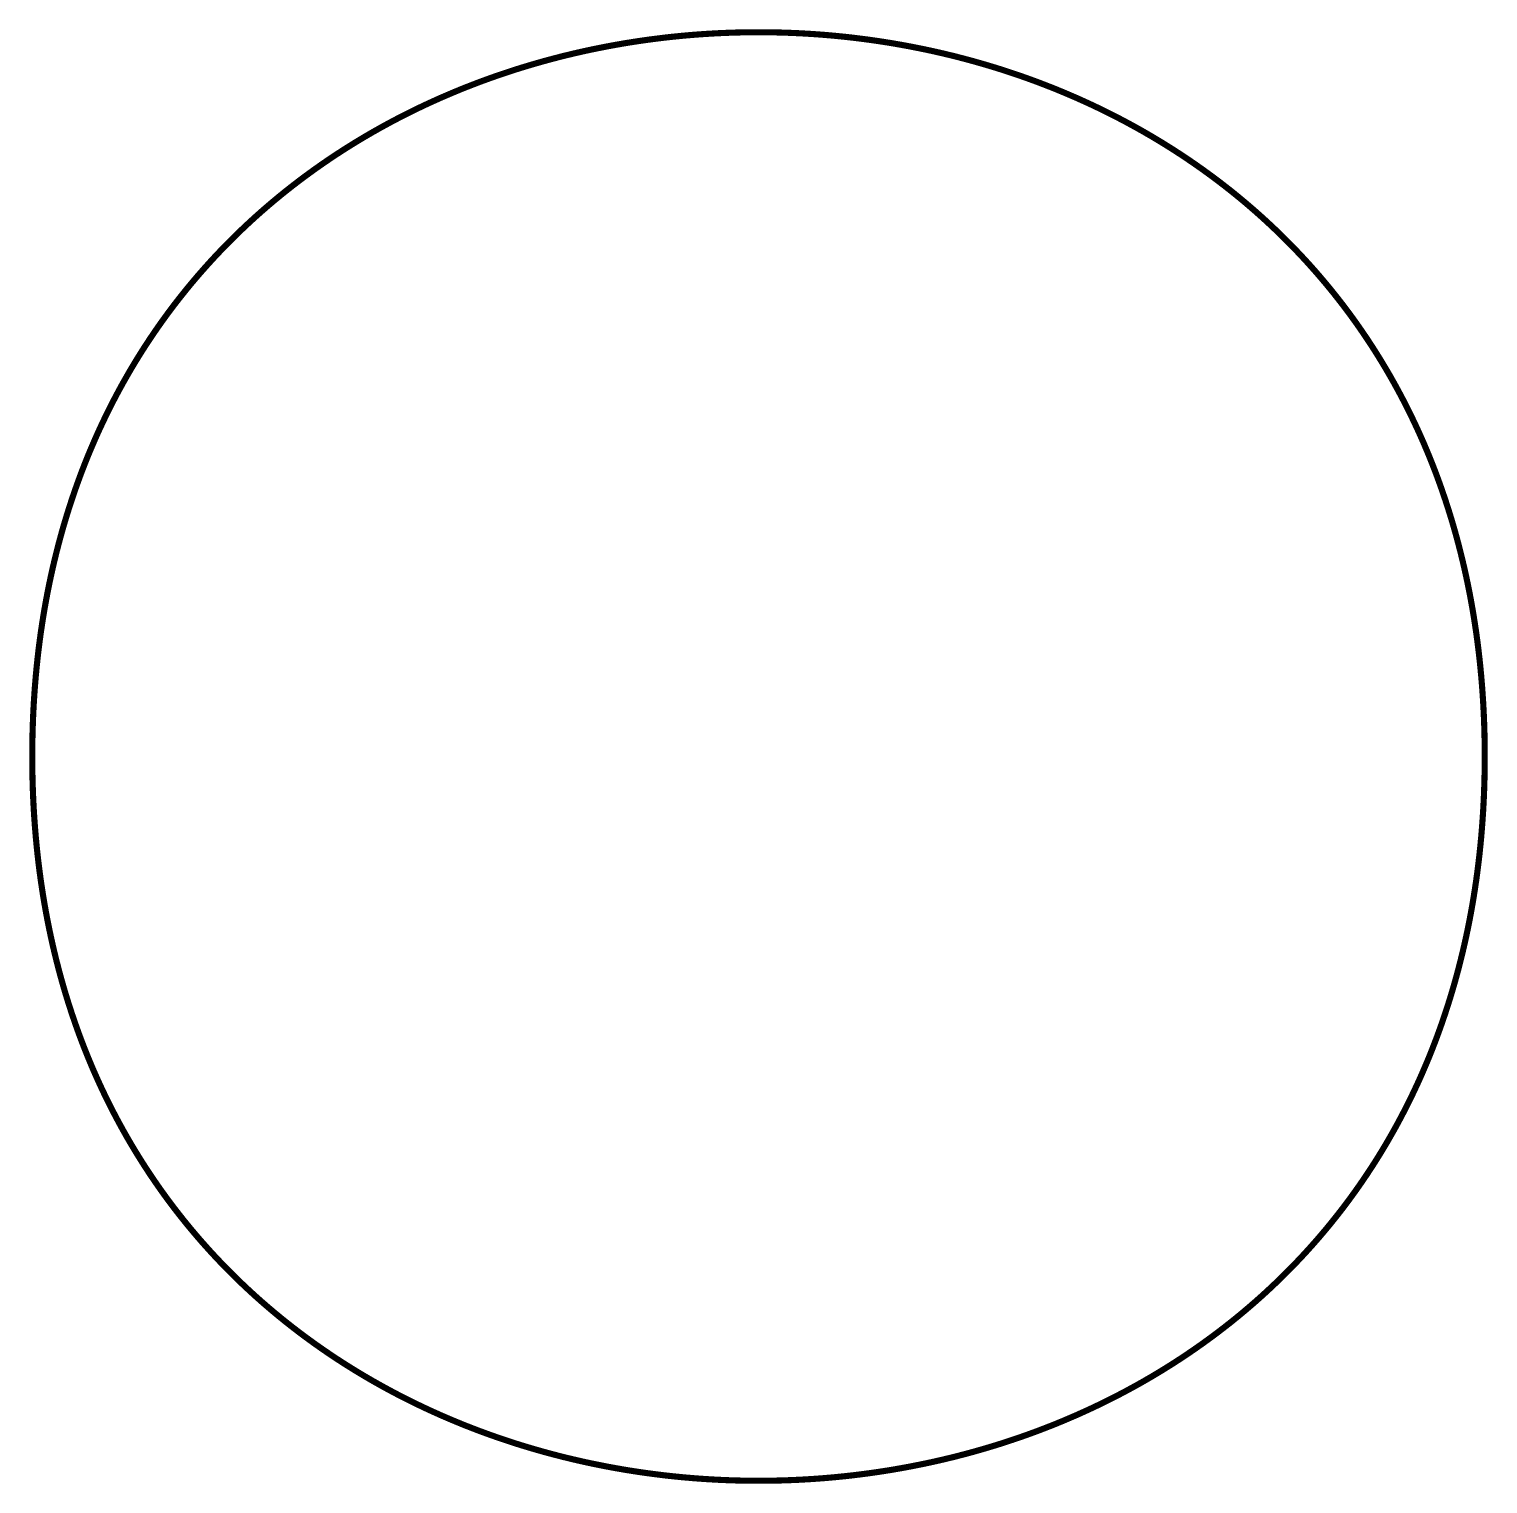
# Model space of a CAD drawing. Extents: x 0.05 to 2.42, y 0.05 to 2.42.
import ezdxf

# ---------------------------------------------------------------- set-up
doc = ezdxf.new("R2010")
doc.units = 0
doc.header["$LTSCALE"] = 0.166667
doc.layers.add('FOREGROUND', color=7, linetype='CONTINUOUS')

msp = doc.modelspace()

# ---------------------------------------------------------------- linework, layer by layer
at = {"layer": 'FOREGROUND', "linetype": 'CONTINUOUS', "const_width": 0.01}
msp.add_lwpolyline([(2.42, 1.233333), (2.419917, 1.24829), (2.419691, 1.263152), (2.419325, 1.277918), (2.418817, 1.29259), (2.418171, 1.307166), (2.417386, 1.321646), (2.416463, 1.336032), (2.415404, 1.350322), (2.414209, 1.364517), (2.412879, 1.378616), (2.411415, 1.392621), (2.409817, 1.40653), (2.408088, 1.420343), (2.406227, 1.434062), (2.404237, 1.447685), (2.402116, 1.461213), (2.399867, 1.474646), (2.397491, 1.487984), (2.394987, 1.501226), (2.392358, 1.514373), (2.389604, 1.527425), (2.386726, 1.540381), (2.383725, 1.553242), (2.380602, 1.566008), (2.377357, 1.578679), (2.373992, 1.591254), (2.370508, 1.603735), (2.366905, 1.61612), (2.363184, 1.628409), (2.359347, 1.640604), (2.355394, 1.652703), (2.351326, 1.664707), (2.347144, 1.676615), (2.342849, 1.688429), (2.338442, 1.700147), (2.333923, 1.711769), (2.329294, 1.723297), (2.324555, 1.734729), (2.319708, 1.746066), (2.314754, 1.757308), (2.309692, 1.768455), (2.304525, 1.779506), (2.299253, 1.790462), (2.293877, 1.801322), (2.288398, 1.812088), (2.282816, 1.822758), (2.277133, 1.833333), (2.27135, 1.843813), (2.265468, 1.854197), (2.259487, 1.864486), (2.253408, 1.87468), (2.247232, 1.884779), (2.240961, 1.894782), (2.234594, 1.90469), (2.228134, 1.914503), (2.221581, 1.924221), (2.214935, 1.933843), (2.208198, 1.94337), (2.201371, 1.952802), (2.194454, 1.962138), (2.187448, 1.971379), (2.180355, 1.980525), (2.173176, 1.989576), (2.16591, 1.998532), (2.158559, 2.007392), (2.151125, 2.016157), (2.143607, 2.024826), (2.136007, 2.033401), (2.128326, 2.04188), (2.120564, 2.050264), (2.112723, 2.058552), (2.104803, 2.066746), (2.096806, 2.074844), (2.088731, 2.082847), (2.080581, 2.090754), (2.072356, 2.098566), (2.064057, 2.106284), (2.055685, 2.113905), (2.047241, 2.121432), (2.038725, 2.128863), (2.030139, 2.136199), (2.021484, 2.14344), (2.012759, 2.150585), (2.003968, 2.157635), (1.995109, 2.16459), (1.986184, 2.17145), (1.977195, 2.178214), (1.968142, 2.184883), (1.959025, 2.191457), (1.949846, 2.197936), (1.940606, 2.204319), (1.931305, 2.210607), (1.921945, 2.2168), (1.912527, 2.222898), (1.90305, 2.2289), (1.893517, 2.234807), (1.883928, 2.240619), (1.874284, 2.246335), (1.864586, 2.251956), (1.854835, 2.257482), (1.845032, 2.262913), (1.835177, 2.268248), (1.825272, 2.273489), (1.815317, 2.278633), (1.805314, 2.283683), (1.795263, 2.288637), (1.785165, 2.293497), (1.775021, 2.29826), (1.764833, 2.302929), (1.7546, 2.307502), (1.744324, 2.31198), (1.734006, 2.316363), (1.723647, 2.320651), (1.713247, 2.324843), (1.702808, 2.32894), (1.69233, 2.332941), (1.681814, 2.336848), (1.671262, 2.340659), (1.660673, 2.344375), (1.65005, 2.347996), (1.639393, 2.351521), (1.628702, 2.354951), (1.617979, 2.358286), (1.607225, 2.361526), (1.596441, 2.36467), (1.585627, 2.367719), (1.574784, 2.370673), (1.563914, 2.373531), (1.553016, 2.376294), (1.542093, 2.378962), (1.531145, 2.381535), (1.520173, 2.384013), (1.509178, 2.386395), (1.49816, 2.388682), (1.487121, 2.390873), (1.476062, 2.39297), (1.464983, 2.394971), (1.453885, 2.396877), (1.44277, 2.398687), (1.431638, 2.400403), (1.42049, 2.402023), (1.409327, 2.403548), (1.39815, 2.404977), (1.386959, 2.406311), (1.375757, 2.40755), (1.364543, 2.408694), (1.353319, 2.409743), (1.342085, 2.410696), (1.330842, 2.411554), (1.319592, 2.412316), (1.308335, 2.412984), (1.297072, 2.413556), (1.285804, 2.414033), (1.274532, 2.414414), (1.263257, 2.414701), (1.251979, 2.414892), (1.2407, 2.414987), (1.229421, 2.414988), (1.218142, 2.414893), (1.206865, 2.414703), (1.195589, 2.414418), (1.184317, 2.414037), (1.173049, 2.413562), (1.161786, 2.41299), (1.150529, 2.412324), (1.139279, 2.411562), (1.128036, 2.410706), (1.116802, 2.409753), (1.105578, 2.408706), (1.094364, 2.407563), (1.083161, 2.406325), (1.071971, 2.404992), (1.060794, 2.403564), (1.049631, 2.40204), (1.038482, 2.400421), (1.02735, 2.398707), (1.016235, 2.396897), (1.005137, 2.394992), (0.994058, 2.392992), (0.982998, 2.390897), (0.971959, 2.388706), (0.960941, 2.38642), (0.949946, 2.384039), (0.938973, 2.381563), (0.928025, 2.378991), (0.917101, 2.376324), (0.906204, 2.373562), (0.895333, 2.370704), (0.88449, 2.367751), (0.873676, 2.364703), (0.862891, 2.36156), (0.852136, 2.358321), (0.841413, 2.354987), (0.830722, 2.351558), (0.820065, 2.348034), (0.809441, 2.344414), (0.798852, 2.340699), (0.788299, 2.336889), (0.777783, 2.332984), (0.767305, 2.328983), (0.756865, 2.324887), (0.746465, 2.320696), (0.736105, 2.316409), (0.725787, 2.312027), (0.71551, 2.30755), (0.705277, 2.302978), (0.695088, 2.29831), (0.684944, 2.293547), (0.674846, 2.288689), (0.664794, 2.283736), (0.654791, 2.278687), (0.644835, 2.273543), (0.63493, 2.268304), (0.625074, 2.262969), (0.61527, 2.25754), (0.605519, 2.252015), (0.59582, 2.246394), (0.586176, 2.240679), (0.576586, 2.234868), (0.567052, 2.228962), (0.557575, 2.22296), (0.548156, 2.216864), (0.538795, 2.210672), (0.529494, 2.204384), (0.520253, 2.198002), (0.511074, 2.191524), (0.501956, 2.184951), (0.492902, 2.178283), (0.483912, 2.171519), (0.474987, 2.16466), (0.466128, 2.157706), (0.457335, 2.150657), (0.44861, 2.143512), (0.439954, 2.136272), (0.431367, 2.128937), (0.422851, 2.121507), (0.414405, 2.113981), (0.406033, 2.10636), (0.397733, 2.098644), (0.389507, 2.090832), (0.381356, 2.082926), (0.373281, 2.074923), (0.365283, 2.066826), (0.357362, 2.058633), (0.34952, 2.050346), (0.341758, 2.041962), (0.334076, 2.033484), (0.326475, 2.02491), (0.318956, 2.016241), (0.31152, 2.007477), (0.304169, 1.998618), (0.296902, 1.989663), (0.289722, 1.980613), (0.282628, 1.971467), (0.275621, 1.962227), (0.268703, 1.952891), (0.261875, 1.94346), (0.255137, 1.933933), (0.24849, 1.924312), (0.241936, 1.914595), (0.235475, 1.904783), (0.229107, 1.894875), (0.222835, 1.884872), (0.216658, 1.874774), (0.210578, 1.864581), (0.204596, 1.854292), (0.198713, 1.843908), (0.192928, 1.833429), (0.187244, 1.822855), (0.181662, 1.812185), (0.176182, 1.80142), (0.170804, 1.79056), (0.165531, 1.779605), (0.160363, 1.768554), (0.1553, 1.757408), (0.150344, 1.746166), (0.145496, 1.73483), (0.140757, 1.723398), (0.136126, 1.711871), (0.131607, 1.700249), (0.127198, 1.688531), (0.122902, 1.676718), (0.118718, 1.66481), (0.114649, 1.652806), (0.110695, 1.640707), (0.106856, 1.628513), (0.103134, 1.616224), (0.09953, 1.60384), (0.096045, 1.59136), (0.092678, 1.578785), (0.089432, 1.566114), (0.086308, 1.553349), (0.083305, 1.540488), (0.080426, 1.527531), (0.077671, 1.51448), (0.07504, 1.501333), (0.072536, 1.488091), (0.070158, 1.474754), (0.067907, 1.461321), (0.065786, 1.447793), (0.063793, 1.43417), (0.061931, 1.420452), (0.0602, 1.406638), (0.058602, 1.392729), (0.057136, 1.378725), (0.055805, 1.364626), (0.054608, 1.350431), (0.053547, 1.336141), (0.052623, 1.321755), (0.051837, 1.307275), (0.051189, 1.292699), (0.05068, 1.278028), (0.050312, 1.263261), (0.050085, 1.2484), (0.05, 1.233443), (0.05, 1.233443), (0.050082, 1.218486), (0.050306, 1.203624), (0.050671, 1.188858), (0.051177, 1.174186), (0.051822, 1.15961), (0.052606, 1.14513), (0.053527, 1.130744), (0.054585, 1.116454), (0.055779, 1.102259), (0.057108, 1.088159), (0.058571, 1.074155), (0.060167, 1.060246), (0.061895, 1.046432), (0.063754, 1.032713), (0.065744, 1.019089), (0.067863, 1.005561), (0.07011, 0.992128), (0.072486, 0.97879), (0.074988, 0.965548), (0.077616, 0.952401), (0.080368, 0.939349), (0.083245, 0.926392), (0.086245, 0.91353), (0.089367, 0.900764), (0.092611, 0.888093), (0.095974, 0.875517), (0.099458, 0.863037), (0.103059, 0.850652), (0.106779, 0.838362), (0.110615, 0.826167), (0.114567, 0.814067), (0.118634, 0.802063), (0.122815, 0.790154), (0.127109, 0.778341), (0.131515, 0.766622), (0.136033, 0.754999), (0.140661, 0.743471), (0.145398, 0.732038), (0.150244, 0.720701), (0.155197, 0.709458), (0.160258, 0.698311), (0.165424, 0.68726), (0.170695, 0.676303), (0.17607, 0.665442), (0.181549, 0.654676), (0.187129, 0.644005), (0.192811, 0.63343), (0.198593, 0.62295), (0.204475, 0.612565), (0.210455, 0.602275), (0.216533, 0.592081), (0.222707, 0.581981), (0.228978, 0.571978), (0.235343, 0.562069), (0.241803, 0.552255), (0.248355, 0.542537), (0.255, 0.532914), (0.261736, 0.523387), (0.268563, 0.513954), (0.275478, 0.504617), (0.282483, 0.495375), (0.289575, 0.486229), (0.296754, 0.477177), (0.304019, 0.468221), (0.311369, 0.45936), (0.318803, 0.450595), (0.32632, 0.441924), (0.333919, 0.433349), (0.341599, 0.424869), (0.34936, 0.416485), (0.357201, 0.408195), (0.36512, 0.400001), (0.373116, 0.391902), (0.38119, 0.383899), (0.389339, 0.375991), (0.397563, 0.368178), (0.405862, 0.36046), (0.414233, 0.352837), (0.422677, 0.34531), (0.431192, 0.337878), (0.439777, 0.330541), (0.448432, 0.3233), (0.457155, 0.316153), (0.465947, 0.309102), (0.474805, 0.302147), (0.483728, 0.295286), (0.492717, 0.288521), (0.50177, 0.281851), (0.510886, 0.275276), (0.520064, 0.268797), (0.529304, 0.262413), (0.538604, 0.256124), (0.547963, 0.24993), (0.557381, 0.243832), (0.566857, 0.237829), (0.57639, 0.231921), (0.585978, 0.226108), (0.595622, 0.220391), (0.605319, 0.214768), (0.61507, 0.209242), (0.624873, 0.20381), (0.634727, 0.198474), (0.644632, 0.193233), (0.654586, 0.188087), (0.664589, 0.183036), (0.674639, 0.178081), (0.684736, 0.173221), (0.69488, 0.168456), (0.705068, 0.163787), (0.7153, 0.159212), (0.725575, 0.154733), (0.735893, 0.15035), (0.746252, 0.146061), (0.756651, 0.141868), (0.76709, 0.13777), (0.777568, 0.133767), (0.788083, 0.12986), (0.798635, 0.126048), (0.809223, 0.122331), (0.819846, 0.118709), (0.830503, 0.115183), (0.841194, 0.111752), (0.851916, 0.108416), (0.86267, 0.105176), (0.873454, 0.10203), (0.884268, 0.09898), (0.89511, 0.096025), (0.905981, 0.093166), (0.916877, 0.090402), (0.9278, 0.087733), (0.938748, 0.085159), (0.94972, 0.08268), (0.960715, 0.080297), (0.971733, 0.078009), (0.982771, 0.075817), (0.993831, 0.073719), (1.004909, 0.071717), (1.016007, 0.06981), (1.027122, 0.067998), (1.038254, 0.066282), (1.049402, 0.064661), (1.060565, 0.063135), (1.071741, 0.061705), (1.082932, 0.060369), (1.094134, 0.059129), (1.105348, 0.057985), (1.116572, 0.056935), (1.127806, 0.055981), (1.139048, 0.055122), (1.150298, 0.054358), (1.161555, 0.05369), (1.172818, 0.053117), (1.184086, 0.052639), (1.195358, 0.052256), (1.206633, 0.051969), (1.217911, 0.051777), (1.22919, 0.05168), (1.240469, 0.051678), (1.251748, 0.051772), (1.263025, 0.051961), (1.274301, 0.052245), (1.285573, 0.052625), (1.296841, 0.053099), (1.308104, 0.053669), (1.319361, 0.054335), (1.330612, 0.055095), (1.341854, 0.055951), (1.353088, 0.056902), (1.364313, 0.057949), (1.375527, 0.05909), (1.38673, 0.060327), (1.39792, 0.061659), (1.409098, 0.063087), (1.420261, 0.06461), (1.431409, 0.066228), (1.442542, 0.067941), (1.453657, 0.069749), (1.464755, 0.071653), (1.475834, 0.073652), (1.486894, 0.075747), (1.497934, 0.077936), (1.508952, 0.080221), (1.519948, 0.082601), (1.53092, 0.085077), (1.541869, 0.087647), (1.552792, 0.090313), (1.56369, 0.093075), (1.574561, 0.095931), (1.585404, 0.098883), (1.596219, 0.10193), (1.607004, 0.105072), (1.617759, 0.10831), (1.628483, 0.111643), (1.639174, 0.115071), (1.649832, 0.118594), (1.660456, 0.122213), (1.671045, 0.125927), (1.681598, 0.129736), (1.692114, 0.133641), (1.702593, 0.13764), (1.713033, 0.141736), (1.723434, 0.145926), (1.733794, 0.150211), (1.744113, 0.154592), (1.75439, 0.159068), (1.764623, 0.16364), (1.774813, 0.168307), (1.784957, 0.173068), (1.795056, 0.177926), (1.805108, 0.182878), (1.815112, 0.187926), (1.825068, 0.193069), (1.834974, 0.198307), (1.84483, 0.203641), (1.854634, 0.20907), (1.864387, 0.214594), (1.874086, 0.220213), (1.883731, 0.225928), (1.893321, 0.231738), (1.902855, 0.237643), (1.912333, 0.243644), (1.921753, 0.24974), (1.931114, 0.255931), (1.940416, 0.262217), (1.949657, 0.268599), (1.958837, 0.275076), (1.967955, 0.281648), (1.97701, 0.288315), (1.986001, 0.295078), (1.994927, 0.301936), (2.003786, 0.308889), (2.01258, 0.315938), (2.021305, 0.323082), (2.029962, 0.330321), (2.03855, 0.337655), (2.047067, 0.345085), (2.055513, 0.35261), (2.063886, 0.36023), (2.072187, 0.367945), (2.080413, 0.375756), (2.088565, 0.383662), (2.096641, 0.391664), (2.10464, 0.39976), (2.112561, 0.407952), (2.120404, 0.416239), (2.128167, 0.424622), (2.13585, 0.433099), (2.143452, 0.441672), (2.150971, 0.450341), (2.158408, 0.459104), (2.16576, 0.467963), (2.173027, 0.476917), (2.180209, 0.485967), (2.187304, 0.495111), (2.194311, 0.504351), (2.20123, 0.513686), (2.208059, 0.523117), (2.214798, 0.532643), (2.221445, 0.542264), (2.228001, 0.55198), (2.234463, 0.561792), (2.240831, 0.571699), (2.247105, 0.581701), (2.253282, 0.591798), (2.259363, 0.601991), (2.265346, 0.612279), (2.271231, 0.622662), (2.277016, 0.633141), (2.282701, 0.643715), (2.288284, 0.654384), (2.293766, 0.665149), (2.299144, 0.676008), (2.304418, 0.686963), (2.309588, 0.698014), (2.314651, 0.709159), (2.319608, 0.7204), (2.324457, 0.731736), (2.329198, 0.743168), (2.333829, 0.754694), (2.33835, 0.766316), (2.34276, 0.778033), (2.347057, 0.789846), (2.351241, 0.801754), (2.355312, 0.813757), (2.359267, 0.825855), (2.363107, 0.838049), (2.36683, 0.850338), (2.370435, 0.862722), (2.373922, 0.875202), (2.37729, 0.887777), (2.380537, 0.900447), (2.383662, 0.913212), (2.386666, 0.926073), (2.389547, 0.939029), (2.392303, 0.95208), (2.394935, 0.965226), (2.397441, 0.978468), (2.39982, 0.991805), (2.402071, 1.005238), (2.404195, 1.018765), (2.406188, 1.032388), (2.408051, 1.046106), (2.409783, 1.05992), (2.411383, 1.073829), (2.41285, 1.087833), (2.414183, 1.101932), (2.415381, 1.116127), (2.416443, 1.130417), (2.417369, 1.144802), (2.418156, 1.159283), (2.418806, 1.173858), (2.419316, 1.188529), (2.419685, 1.203296), (2.419914, 1.218157), (2.42, 1.233114)], close=True, dxfattribs=at)

doc.saveas('drawing.dxf')
